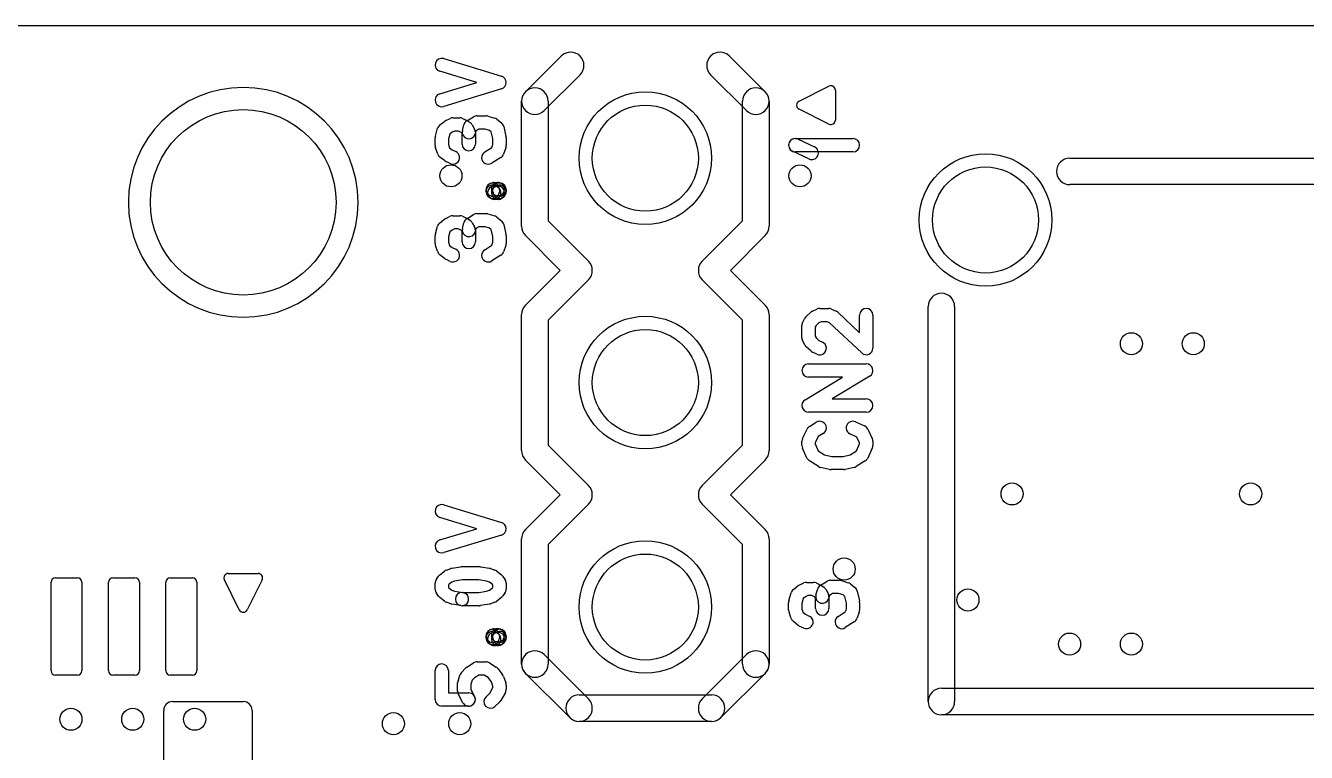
# Model space of a CAD drawing. Extents: x 0 to 45, y 0 to 50.
# Drawn here: x 22.64 to 37.13, y 41.78 to 50 of the extents above; entities that cross this region are included whole.
import ezdxf

# ---------------------------------------------------------------- set-up
doc = ezdxf.new("R2010")
doc.units = 0
for name, color, linetype in [('HOLE_1-6', 7, 'CONTINUOUS'), ('OUTLINE', 7, 'CONTINUOUS'), ('Resist-A', 7, 'CONTINUOUS'), ('Symbol-A', 7, 'CONTINUOUS')]:
    doc.layers.add(name, color=color, linetype=linetype)

msp = doc.modelspace()

# ---------------------------------------------------------------- linework, layer by layer
at = {"layer": 'HOLE_1-6'}
for centre, radius in [((25.1, 48), 1.05), ((29.65, 48.5), 0.6), ((27.45, 48.3), 0.125), ((31.4, 48.3), 0.125), ((33.5, 47.8), 0.6), ((29.65, 45.96), 0.6), ((35.15, 46.4), 0.125), ((35.85, 46.4), 0.125), ((33.8, 44.7), 0.125), ((36.5, 44.7), 0.125), ((29.65, 43.42), 0.6), ((31.9, 43.85), 0.125), ((33.3, 43.5), 0.125), ((34.45, 43), 0.125), ((35.15, 43), 0.125), ((23.15, 42.15), 0.125), ((23.85, 42.15), 0.125), ((24.55, 42.15), 0.125), ((26.8, 42.1), 0.125), ((27.55, 42.1), 0.125)]:
    msp.add_circle(centre, radius, dxfattribs=at)
at = {"layer": 'OUTLINE'}
msp.add_line((1, 50), (44, 50), dxfattribs=at)
at = {"layer": 'Resist-A'}
for p, q in [((22.925, 42.7), (22.925, 43.7)), ((22.975, 43.75), (23.225, 43.75)), ((23.275, 43.7), (23.275, 42.7)), ((23.575, 42.7), (23.575, 43.7)), ((23.625, 43.75), (23.875, 43.75)), ((23.925, 43.7), (23.925, 42.7)), ((24.225, 42.7), (24.225, 43.7)), ((24.275, 43.75), (24.525, 43.75)), ((24.575, 43.7), (24.575, 42.7)), ((23.225, 42.65), (22.975, 42.65)), ((23.875, 42.65), (23.625, 42.65)), ((24.525, 42.65), (24.275, 42.65))]:
    msp.add_line(p, q, dxfattribs=at)
for centre in [(29.65, 48.5), (33.5, 47.8), (29.65, 45.96), (29.65, 43.42)]:
    msp.add_circle(centre, 0.75, dxfattribs=at)
for centre, radius, start, end in [((25.1, 48), 1.3, 90, -90), ((25.1, 48), 1.3, -90, 90), ((22.975, 43.7), 0.05, 90, 180), ((23.225, 43.7), 0.05, 0, 90), ((23.625, 43.7), 0.05, 90, 180), ((23.875, 43.7), 0.05, 0, 90), ((24.275, 43.7), 0.05, 90, 180), ((24.525, 43.7), 0.05, 0, 90), ((22.975, 42.7), 0.05, 180, -90), ((23.225, 42.7), 0.05, -90, 0), ((23.625, 42.7), 0.05, 180, -90), ((23.875, 42.7), 0.05, -90, 0), ((24.275, 42.7), 0.05, 180, -90), ((24.525, 42.7), 0.05, -90, 0)]:
    msp.add_arc(centre, radius, start, end, dxfattribs=at)
at = {"layer": 'Symbol-A'}
for p, q in [((27.36804, 49.62631), (28.02181, 49.4276)), ((28.29393, 49.25107), (28.69893, 49.65607)), ((30.60107, 49.65607), (31.00607, 49.25107)), ((27.74209, 49.35584), (27.32442, 49.48279)), ((28.91107, 49.44393), (28.50607, 49.03893)), ((30.79393, 49.03893), (30.38893, 49.44393)), ((27.32442, 49.2289), (27.74209, 49.35584)), ((28.02181, 49.28408), (27.36804, 49.08538)), ((31.38944, 49.14472), (31.72764, 49.31382)), ((28.25, 47.73), (28.25, 49.145)), ((28.55, 49.145), (28.55, 47.79213)), ((30.75, 47.79213), (30.75, 49.145)), ((31.05, 49.145), (31.05, 47.73)), ((31.8, 49.2691), (31.8, 48.9309)), ((31.72764, 48.88618), (31.38944, 49.05528)), ((27.32474, 48.87536), (27.37568, 48.91627)), ((27.39135, 48.92595), (27.44229, 48.94933)), ((27.47358, 48.95617), (27.55, 48.95617)), ((27.57938, 48.81266), (27.59636, 48.87694)), ((27.58129, 48.94933), (27.63223, 48.92595)), ((27.62972, 48.92176), (27.70613, 48.96852)), ((27.64345, 48.91958), (27.66893, 48.90205)), ((27.69228, 48.87614), (27.71775, 48.82939)), ((27.74528, 48.97955), (27.84717, 48.97955)), ((27.86911, 48.97627), (27.94552, 48.95289)), ((27.97054, 48.93965), (28.02149, 48.89874)), ((28.04763, 48.85703), (28.0731, 48.74599)), ((27.27123, 48.64156), (27.27123, 48.72922)), ((27.27421, 48.75015), (27.29968, 48.83781)), ((27.43712, 48.77322), (27.42123, 48.71854)), ((27.42123, 48.71854), (27.42123, 48.65476)), ((27.46236, 48.7935), (27.43712, 48.77322)), ((27.48997, 48.80617), (27.46236, 48.7935)), ((27.53361, 48.80617), (27.48997, 48.80617)), ((27.56377, 48.79233), (27.53361, 48.80617)), ((27.56914, 48.78863), (27.56377, 48.79233)), ((27.57689, 48.77441), (27.56914, 48.78863)), ((27.57689, 48.65909), (27.57689, 48.77441)), ((27.73369, 48.80953), (27.7244, 48.77436)), ((27.72689, 48.79351), (27.72689, 48.65909)), ((27.76641, 48.82955), (27.73369, 48.80953)), ((27.83595, 48.82955), (27.76641, 48.82955)), ((27.88786, 48.81367), (27.83595, 48.82955)), ((27.90725, 48.79809), (27.88786, 48.81367)), ((27.925, 48.72073), (27.90725, 48.79809)), ((27.925, 48.65476), (27.925, 48.72073)), ((28.075, 48.72922), (28.075, 48.64156)), ((31.34623, 48.7211), (32, 48.7211)), ((31.37809, 48.714), (31.56488, 48.62634)), ((27.30121, 48.54583), (27.27574, 48.61596)), ((27.42123, 48.65476), (27.43503, 48.61676)), ((27.43503, 48.61676), (27.46236, 48.59481)), ((27.46236, 48.59481), (27.50487, 48.5753)), ((27.83262, 48.57057), (27.9128, 48.62116)), ((27.9128, 48.62116), (27.925, 48.65476)), ((28.07049, 48.61596), (28.04502, 48.54583)), ((31.50116, 48.49054), (31.31437, 48.5782)), ((32, 48.5711), (31.34623, 48.5711)), ((27.37568, 48.47204), (27.32474, 48.51295)), ((27.44229, 48.43898), (27.39135, 48.46236)), ((28.01455, 48.508), (27.91266, 48.44371)), ((34.45263, 48.5), (42.1202, 48.5)), ((27.84858, 48.12013), (27.84858, 48.14351)), ((27.8992, 48.21444), (27.91619, 48.22028)), ((27.925, 48.12013), (27.925, 48.14351)), ((27.94049, 48.17022), (27.95747, 48.18191)), ((27.94057, 48.22435), (27.98302, 48.22435)), ((27.94057, 48.18344), (27.98302, 48.18344)), ((27.96609, 48.18192), (27.98308, 48.17023)), ((27.99858, 48.14351), (27.99858, 48.12013)), ((28.00741, 48.22027), (28.02439, 48.21443)), ((28.075, 48.14351), (28.075, 48.12013)), ((42.1202, 48.2), (34.45263, 48.2)), ((27.89806, 48.04665), (27.88107, 48.05834)), ((27.98302, 48.03344), (27.94057, 48.03344)), ((27.9531, 48.07435), (27.94796, 48.07258)), ((27.98302, 48.07435), (27.9531, 48.07435)), ((27.97561, 48.07259), (27.95863, 48.07843)), ((28.04253, 48.05835), (28.02555, 48.04666)), ((27.39135, 47.81881), (27.44229, 47.84219)), ((27.47358, 47.84903), (27.55, 47.84903)), ((27.58129, 47.84219), (27.63223, 47.81881)), ((27.62973, 47.81463), (27.70614, 47.86138)), ((27.74528, 47.8724), (27.84717, 47.8724)), ((27.86911, 47.86912), (27.94552, 47.84575)), ((27.97054, 47.83251), (28.02149, 47.7916)), ((27.27421, 47.64301), (27.29968, 47.73067)), ((27.32474, 47.76822), (27.37568, 47.80913)), ((27.46236, 47.68636), (27.43712, 47.66608)), ((27.48997, 47.69903), (27.46236, 47.68636)), ((27.53361, 47.69903), (27.48997, 47.69903)), ((27.56377, 47.68519), (27.53361, 47.69903)), ((27.56914, 47.6815), (27.56377, 47.68519)), ((27.57689, 47.66726), (27.56914, 47.6815)), ((27.57938, 47.70551), (27.59636, 47.7698)), ((27.64345, 47.81244), (27.66893, 47.79491)), ((27.69228, 47.769), (27.71775, 47.72224)), ((27.7337, 47.70239), (27.7244, 47.66721)), ((27.72689, 47.68636), (27.72689, 47.55195)), ((27.7664, 47.7224), (27.7337, 47.70239)), ((27.83596, 47.7224), (27.7664, 47.7224)), ((27.88786, 47.70653), (27.83596, 47.7224)), ((27.90725, 47.69095), (27.88786, 47.70653)), ((27.925, 47.61359), (27.90725, 47.69095)), ((28.04763, 47.74989), (28.0731, 47.63885)), ((28.55, 47.79213), (29.00607, 47.33607)), ((30.29393, 47.33607), (30.75, 47.79213)), ((27.27123, 47.53442), (27.27123, 47.62208)), ((27.43712, 47.66608), (27.42123, 47.6114)), ((27.42123, 47.6114), (27.42123, 47.54762)), ((27.42123, 47.54762), (27.43503, 47.50962)), ((27.57689, 47.55195), (27.57689, 47.66726)), ((27.9128, 47.51402), (27.925, 47.54762)), ((27.925, 47.54762), (27.925, 47.61359)), ((28.075, 47.62208), (28.075, 47.53442)), ((28.68787, 47.23), (28.29393, 47.62393)), ((31.00607, 47.62393), (30.61213, 47.23)), ((27.30121, 47.43869), (27.27574, 47.50882)), ((27.37568, 47.3649), (27.32474, 47.40581)), ((27.43503, 47.50962), (27.46236, 47.48767)), ((27.46236, 47.48767), (27.50487, 47.46816)), ((27.83262, 47.46343), (27.9128, 47.51402)), ((28.01455, 47.40086), (27.91266, 47.33657)), ((28.07049, 47.50882), (28.04502, 47.43869)), ((27.44229, 47.33184), (27.39135, 47.35522)), ((28.29393, 46.83607), (28.68787, 47.23)), ((29.00607, 47.12393), (28.55, 46.66787)), ((30.75, 46.66787), (30.29393, 47.12393)), ((30.61213, 47.23), (31.00607, 46.83607)), ((32.85, 42.35), (32.85, 46.8202)), ((33.15, 46.8202), (33.15, 42.35)), ((28.25, 45.19), (28.25, 46.73)), ((28.55, 46.66787), (28.55, 45.25213)), ((30.75, 45.25213), (30.75, 46.66787)), ((31.05, 46.73), (31.05, 45.19)), ((31.43037, 46.64302), (31.45584, 46.68978)), ((31.47099, 46.70916), (31.52193, 46.75591)), ((31.54135, 46.76881), (31.59229, 46.79219)), ((31.62358, 46.79903), (31.72547, 46.79903)), ((31.75675, 46.7922), (31.8077, 46.76882)), ((31.82775, 46.75533), (32.075, 46.52326)), ((32.075, 46.52326), (32.075, 46.72403)), ((32.225, 46.72403), (32.225, 46.35)), ((31.42123, 46.46688), (31.42123, 46.60714)), ((31.5816, 46.60707), (31.57123, 46.58804)), ((31.57123, 46.58804), (31.57123, 46.48598)), ((31.61465, 46.63741), (31.5816, 46.60707)), ((31.63997, 46.64903), (31.61465, 46.63741)), ((31.70908, 46.64903), (31.63997, 46.64903)), ((31.73402, 46.63759), (31.70908, 46.64903)), ((32.09867, 46.29532), (31.73402, 46.63759)), ((31.45584, 46.38425), (31.43037, 46.431)), ((31.57123, 46.48598), (31.5816, 46.46696)), ((31.5816, 46.46696), (31.61465, 46.43662)), ((31.61465, 46.43662), (31.65487, 46.41816)), ((31.52193, 46.31812), (31.47099, 46.36487)), ((31.59229, 46.28184), (31.54135, 46.30522)), ((31.49623, 46.1724), (32.15, 46.1724)), ((31.45727, 45.76409), (31.88223, 46.0224)), ((31.88223, 46.0224), (31.49623, 46.0224)), ((32.18896, 46.03331), (31.764, 45.775)), ((31.764, 45.775), (32.15, 45.775)), ((32.15, 45.625), (31.49623, 45.625)), ((31.50803, 45.46463), (31.58444, 45.51138)), ((32.02845, 45.51557), (32.13034, 45.46882)), ((31.42873, 45.32814), (31.47967, 45.43334)), ((31.66272, 45.38342), (31.60508, 45.34816)), ((32.0433, 45.34372), (31.96589, 45.37923)), ((32.16656, 45.43334), (32.2175, 45.32814)), ((28.55, 45.25213), (29.00607, 44.79607)), ((30.29393, 44.79607), (30.75, 45.25213)), ((31.42123, 45.2487), (31.42123, 45.29545)), ((31.479, 45.10639), (31.42806, 45.21743)), ((31.60508, 45.34816), (31.57123, 45.27825)), ((31.57123, 45.27825), (31.57123, 45.26508)), ((31.57123, 45.26508), (31.60604, 45.1892)), ((32.04019, 45.1892), (32.075, 45.26508)), ((32.075, 45.27825), (32.0433, 45.34372)), ((32.075, 45.26508), (32.075, 45.27825)), ((32.21817, 45.21743), (32.16723, 45.10639)), ((32.225, 45.29545), (32.225, 45.2487)), ((28.68787, 44.69), (28.29393, 45.08393)), ((31.00607, 45.08393), (30.61213, 44.69)), ((31.60904, 45.00995), (31.50715, 45.07423)), ((31.60604, 45.1892), (31.67828, 45.14362)), ((31.67828, 45.14362), (31.75944, 45.125)), ((31.75944, 45.125), (31.88679, 45.125)), ((31.88679, 45.125), (31.96795, 45.14362)), ((31.96795, 45.14362), (32.04019, 45.1892)), ((32.13908, 45.07423), (32.03719, 45.00995)), ((31.73416, 44.9769), (31.63228, 45.00028)), ((31.89528, 44.975), (31.75094, 44.975)), ((32.01394, 45.00028), (31.91205, 44.9769)), ((28.29393, 44.29607), (28.68787, 44.69)), ((30.61213, 44.69), (31.00607, 44.29607)), ((27.36804, 44.57631), (28.02181, 44.3776)), ((29.00607, 44.58393), (28.55, 44.12787)), ((30.75, 44.12787), (30.29393, 44.58393)), ((27.74209, 44.30584), (27.32442, 44.43279)), ((27.32442, 44.1789), (27.74209, 44.30584)), ((28.02181, 44.23408), (27.36804, 44.03538)), ((28.25, 42.775), (28.25, 44.19)), ((28.55, 44.12787), (28.55, 42.775)), ((30.75, 42.775), (30.75, 44.12787)), ((31.05, 44.19), (31.05, 42.775)), ((24.9309, 43.8), (25.2691, 43.8)), ((27.28555, 43.73499), (27.31102, 43.77005)), ((27.32474, 43.78445), (27.37568, 43.82536)), ((27.39822, 43.83779), (27.44916, 43.85533)), ((27.46086, 43.85833), (27.56275, 43.87586)), ((27.57547, 43.87695), (27.77075, 43.87695)), ((27.78347, 43.87586), (27.88536, 43.85833)), ((27.89706, 43.85533), (27.948, 43.83779)), ((27.97054, 43.82536), (28.02149, 43.78445)), ((28.03521, 43.77005), (28.06068, 43.73499)), ((25.05528, 43.38944), (24.88618, 43.72764)), ((25.31382, 43.72764), (25.14472, 43.38944)), ((27.27123, 43.62078), (27.27123, 43.69091)), ((27.42648, 43.67377), (27.42123, 43.66654)), ((27.42123, 43.66654), (27.42123, 43.64514)), ((27.42123, 43.64514), (27.42648, 43.63791)), ((27.45941, 43.70022), (27.42648, 43.67377)), ((27.42648, 43.63791), (27.45941, 43.61147)), ((27.49227, 43.71153), (27.45941, 43.70022)), ((27.58187, 43.72695), (27.49227, 43.71153)), ((27.76435, 43.72695), (27.58187, 43.72695)), ((27.85395, 43.71153), (27.76435, 43.72695)), ((27.88681, 43.70022), (27.85395, 43.71153)), ((27.91975, 43.67377), (27.88681, 43.70022)), ((27.88681, 43.61147), (27.91975, 43.63791)), ((27.925, 43.66654), (27.91975, 43.67377)), ((27.91975, 43.63791), (27.925, 43.64514)), ((27.925, 43.64514), (27.925, 43.66654)), ((28.075, 43.69091), (28.075, 43.62078)), ((31.32474, 43.61822), (31.37568, 43.65913)), ((31.39135, 43.66881), (31.44229, 43.69219)), ((31.47358, 43.69903), (31.55, 43.69903)), ((31.58129, 43.69219), (31.63223, 43.66881)), ((31.62973, 43.66463), (31.70614, 43.71138)), ((31.64345, 43.66244), (31.66893, 43.64491)), ((31.74528, 43.7224), (31.84717, 43.7224)), ((31.86911, 43.71912), (31.94552, 43.69575)), ((31.97054, 43.68251), (32.02149, 43.6416)), ((27.31102, 43.54164), (27.28555, 43.57671)), ((27.37568, 43.48633), (27.32474, 43.52723)), ((27.45941, 43.61147), (27.49227, 43.60016)), ((27.49227, 43.60016), (27.58819, 43.58365)), ((27.57547, 43.58474), (27.76435, 43.58474)), ((27.76435, 43.58474), (27.85395, 43.60016)), ((27.85395, 43.60016), (27.88681, 43.61147)), ((28.02148, 43.52722), (27.97053, 43.48632)), ((28.06068, 43.57671), (28.03521, 43.54164)), ((31.27421, 43.49301), (31.29968, 43.58067)), ((31.43712, 43.51608), (31.42123, 43.4614)), ((31.46236, 43.53636), (31.43712, 43.51608)), ((31.48997, 43.54903), (31.46236, 43.53636)), ((31.53361, 43.54903), (31.48997, 43.54903)), ((31.56377, 43.53519), (31.53361, 43.54903)), ((31.56914, 43.5315), (31.56377, 43.53519)), ((31.57689, 43.51726), (31.56914, 43.5315)), ((31.57689, 43.40195), (31.57689, 43.51726)), ((31.57938, 43.55551), (31.59636, 43.6198)), ((31.69228, 43.619), (31.71775, 43.57224)), ((31.7337, 43.55239), (31.7244, 43.51721)), ((31.72689, 43.53636), (31.72689, 43.40195)), ((31.7664, 43.5724), (31.7337, 43.55239)), ((31.83596, 43.5724), (31.7664, 43.5724)), ((31.88786, 43.55653), (31.83596, 43.5724)), ((31.90725, 43.54095), (31.88786, 43.55653)), ((31.925, 43.46359), (31.90725, 43.54095)), ((32.04763, 43.59989), (32.0731, 43.48885)), ((27.44916, 43.45636), (27.39822, 43.4739)), ((27.56275, 43.43583), (27.46086, 43.45336)), ((27.77075, 43.43474), (27.57547, 43.43474)), ((27.88536, 43.45336), (27.78347, 43.43583)), ((27.948, 43.4739), (27.89706, 43.45636)), ((31.27123, 43.38442), (31.27123, 43.47208)), ((31.30121, 43.28869), (31.27574, 43.35882)), ((31.42123, 43.4614), (31.42123, 43.39762)), ((31.42123, 43.39762), (31.43503, 43.35962)), ((31.43503, 43.35962), (31.46236, 43.33767)), ((31.46236, 43.33767), (31.50487, 43.31816)), ((31.83262, 43.31343), (31.9128, 43.36402)), ((31.9128, 43.36402), (31.925, 43.39762)), ((31.925, 43.39762), (31.925, 43.46359)), ((32.07049, 43.35882), (32.04502, 43.28869)), ((32.075, 43.47208), (32.075, 43.38442)), ((31.37568, 43.2149), (31.32474, 43.25581)), ((31.44229, 43.18184), (31.39135, 43.20522)), ((32.01455, 43.25086), (31.91266, 43.18657)), ((27.84858, 43.07013), (27.84858, 43.09351)), ((27.8992, 43.16444), (27.91619, 43.17028)), ((27.925, 43.07013), (27.925, 43.09351)), ((27.94049, 43.12022), (27.95747, 43.13191)), ((27.94057, 43.17435), (27.98302, 43.17435)), ((27.94057, 43.13344), (27.98302, 43.13344)), ((27.96609, 43.13192), (27.98308, 43.12023)), ((27.99858, 43.09351), (27.99858, 43.07013)), ((28.00741, 43.17027), (28.02439, 43.16443)), ((28.075, 43.09351), (28.075, 43.07013)), ((27.89806, 42.99665), (27.88107, 43.00834)), ((27.98302, 42.98344), (27.94057, 42.98344)), ((27.9531, 43.02435), (27.94796, 43.02258)), ((27.98302, 43.02435), (27.9531, 43.02435)), ((27.97561, 43.02259), (27.95863, 43.02843)), ((28.04253, 43.00835), (28.02555, 42.99666)), ((27.62972, 42.74124), (27.70613, 42.788)), ((27.74528, 42.79903), (27.84717, 42.79903)), ((27.88632, 42.788), (27.96273, 42.74124)), ((28.50607, 42.88107), (29.00607, 42.38107)), ((30.29393, 42.38107), (30.79393, 42.88107)), ((27.27123, 42.37338), (27.27123, 42.70065)), ((27.42123, 42.70065), (27.42123, 42.44838)), ((27.53045, 42.586), (27.55593, 42.65613)), ((27.57089, 42.68094), (27.61334, 42.72769)), ((27.71718, 42.6189), (27.69187, 42.59103)), ((27.76641, 42.64903), (27.71718, 42.6189)), ((27.82604, 42.64903), (27.76641, 42.64903)), ((27.87169, 42.6211), (27.82604, 42.64903)), ((27.90764, 42.57161), (27.87169, 42.6211)), ((27.98426, 42.72135), (28.03521, 42.65122)), ((28.04502, 42.63274), (28.07049, 42.56261)), ((28.79393, 42.16893), (28.29393, 42.66893)), ((31.00607, 42.66893), (30.50607, 42.16893)), ((27.52594, 42.46688), (27.52594, 42.56039)), ((27.69187, 42.59103), (27.67594, 42.54719)), ((27.67594, 42.54719), (27.67594, 42.48599)), ((27.67594, 42.48599), (27.71775, 42.40927)), ((27.88916, 42.44358), (27.925, 42.50936)), ((27.925, 42.52381), (27.90764, 42.57161)), ((27.925, 42.50936), (27.925, 42.52381)), ((28.075, 42.53701), (28.075, 42.49026)), ((33, 42.5), (38.87805, 42.5)), ((24.3, 42.35), (25.1, 42.35)), ((27.42123, 42.44838), (27.65189, 42.44838)), ((27.58603, 42.33749), (27.53508, 42.43099)), ((27.8474, 42.40526), (27.88916, 42.44358)), ((27.99977, 42.34149), (27.94882, 42.29474)), ((28.06586, 42.45438), (28.01492, 42.36087)), ((28.9, 42.425), (30.4, 42.425)), ((24.2, 41.45), (24.2, 42.25)), ((25.2, 42.25), (25.2, 41.45)), ((27.65189, 42.29838), (27.34623, 42.29838)), ((38.87805, 42.2), (33, 42.2)), ((30.4, 42.125), (28.9, 42.125))]:
    msp.add_line(p, q, dxfattribs=at)
for centre, radius, start, end in [((27.34623, 49.55455), 0.075, 73.094412, -106.906377), ((28.805, 49.55), 0.15, -45, 135), ((30.495, 49.55), 0.15, 45, -135), ((28, 49.35584), 0.075, -73.094412, 73.094412), ((28.4, 49.145), 0.15, 0, 180), ((30.9, 49.145), 0.15, 0, 180), ((31.75, 49.2691), 0.05, 0, 116.565051), ((27.34623, 49.15714), 0.075, 106.905588, -73.094425), ((28.4, 49.145), 0.15, 135, -45), ((30.9, 49.145), 0.15, -135, 45), ((31.4118, 49.1), 0.05, 116.565051, -116.565051), ((27.3717, 48.81688), 0.075, 128.764798, 163.798544), ((27.42264, 48.85779), 0.075, 114.658289, 128.768006), ((27.47358, 48.88117), 0.075, 90, 114.653767), ((27.55, 48.88117), 0.075, 65.341711, 90), ((27.66887, 48.85779), 0.075, 121.466867, 165.202923), ((27.60094, 48.85779), 0.075, 55.472985, 65.346233), ((27.62642, 48.84026), 0.075, 28.581194, 55.472395), ((27.74528, 48.90455), 0.075, 90, 121.465039), ((27.84717, 48.90455), 0.075, 72.990506, 90), ((27.92358, 48.88117), 0.075, 51.235202, 72.98689), ((27.97453, 48.84026), 0.075, 12.92075, 51.237484), ((31.75, 48.9309), 0.05, -116.565051, 0), ((27.34623, 48.72922), 0.075, 163.795411, 180), ((27.65189, 48.79351), 0.075, 165.205886, -14.797077), ((27.65189, 48.79351), 0.075, 0, 28.582115), ((28, 48.72922), 0.075, 0, 12.918847), ((31.34623, 48.6461), 0.075, 64.863117, -115.140528), ((31.34623, 48.6461), 0.075, 90, -90), ((32, 48.6461), 0.075, -90, 90), ((27.34623, 48.64156), 0.075, 180, -160.039856), ((27.47358, 48.50714), 0.075, -114.658289, 65.346233), ((27.65189, 48.65909), 0.075, 180, 0), ((27.87264, 48.50714), 0.075, 122.249128, -57.749116), ((28, 48.64156), 0.075, -19.959608, 0), ((31.53302, 48.55844), 0.075, -115.136883, 64.859472), ((27.3717, 48.57143), 0.075, -160.040392, -128.768006), ((27.42264, 48.53052), 0.075, -128.764798, -114.653767), ((27.97453, 48.57143), 0.075, -57.750872, -19.960144), ((34.45263, 48.35), 0.15, 90, -90), ((27.92358, 48.14351), 0.075, 0, 180), ((27.92358, 48.14351), 0.075, 108.968828, -71.030535), ((27.92358, 48.12013), 0.075, 55.472985, -124.529986), ((27.92358, 48.12013), 0.075, 180, 0), ((27.94057, 48.10844), 0.075, 90, -90), ((27.94057, 48.10844), 0.075, -124.527015, 55.470014), ((27.98302, 48.14935), 0.075, 71.021464, -108.979838), ((27.98302, 48.10844), 0.075, 124.543932, -55.45426), ((27.94057, 48.14935), 0.075, 90, 108.969465), ((28, 48.14351), 0.075, 0, 180), ((28, 48.12013), 0.075, 180, 0), ((28, 48.12013), 0.075, -55.456068, 124.54574), ((28, 48.14351), 0.075, -108.978536, 71.020162), ((27.98302, 48.14935), 0.075, -90, 90), ((27.98302, 48.10844), 0.075, -90, 90), ((27.47358, 47.77403), 0.075, 90, 114.653767), ((27.55, 47.77403), 0.075, 65.341711, 90), ((27.74528, 47.7974), 0.075, 90, 121.459584), ((27.84717, 47.7974), 0.075, 72.990506, 90), ((27.92358, 47.77403), 0.075, 51.235202, 72.993747), ((27.3717, 47.70974), 0.075, 128.764798, 163.798544), ((27.42264, 47.75065), 0.075, 114.658289, 128.768006), ((27.65189, 47.68636), 0.075, 165.205886, -14.794876), ((27.66887, 47.75065), 0.075, 121.456363, 165.205124), ((27.60094, 47.75065), 0.075, 55.472985, 65.346233), ((27.62642, 47.73312), 0.075, 28.581194, 55.472395), ((27.65189, 47.68636), 0.075, 0, 28.576967), ((27.97453, 47.73312), 0.075, 12.92075, 51.237484), ((28.4, 47.73), 0.15, 180, -135), ((30.9, 47.73), 0.15, -45, 0), ((27.34623, 47.62208), 0.075, 163.795411, 180), ((27.65189, 47.55195), 0.075, 180, 0), ((28, 47.62208), 0.075, 0, 12.918847), ((27.34623, 47.53442), 0.075, 180, -160.039856), ((27.3717, 47.46429), 0.075, -160.040392, -128.768006), ((27.47358, 47.4), 0.075, -114.658289, 65.346233), ((27.87264, 47.4), 0.075, 122.249128, -57.749116), ((27.97453, 47.46429), 0.075, -57.750872, -19.960144), ((28, 47.53442), 0.075, -19.959608, 0), ((27.42264, 47.42338), 0.075, -128.764798, -114.653767), ((28.9, 47.23), 0.15, -45, 45), ((30.4, 47.23), 0.15, 135, -135), ((33, 46.8202), 0.15, 0, 180), ((28.4, 46.73), 0.15, 135, 180), ((30.9, 46.73), 0.15, 0, 45), ((31.5217, 46.6539), 0.075, 132.54142, 151.423033), ((31.57264, 46.70065), 0.075, 114.658289, 132.544045), ((31.62358, 46.72403), 0.075, 90, 114.653767), ((31.72547, 46.72403), 0.075, 65.351841, 90), ((31.77642, 46.70065), 0.075, 46.80999, 65.350497), ((32.15, 46.72403), 0.075, 0, 180), ((31.49623, 46.60714), 0.075, 151.418806, 180), ((31.49623, 46.46688), 0.075, 180, -151.417885), ((31.5217, 46.42013), 0.075, -151.418806, -132.544045), ((31.62358, 46.35), 0.075, -114.658289, 65.346233), ((31.57264, 46.37338), 0.075, -132.54142, -114.653767), ((32.15, 46.35), 0.075, -133.19001, 0), ((31.49623, 46.0974), 0.075, 90, -90), ((32.15, 46.0974), 0.075, -58.704785, 90), ((31.49623, 45.7), 0.075, 121.295215, -90), ((32.15, 45.7), 0.075, -90, 90), ((31.62358, 45.4474), 0.075, -58.543637, 121.459584), ((31.99717, 45.4474), 0.075, 65.351841, -114.646989), ((31.54717, 45.40065), 0.075, 121.456363, 154.159265), ((32.09906, 45.40065), 0.075, 25.840735, 65.351841), ((31.49623, 45.29545), 0.075, 154.159265, 180), ((31.49623, 45.2487), 0.075, 180, -155.358784), ((32.15, 45.29545), 0.075, 0, 25.840735), ((32.15, 45.2487), 0.075, -24.641216, 0), ((28.4, 45.19), 0.15, 180, -135), ((30.9, 45.19), 0.15, -45, 0), ((31.54717, 45.13766), 0.075, -155.358784, -122.249128), ((32.09906, 45.13766), 0.075, -57.750872, -24.641216), ((31.64906, 45.07338), 0.075, -122.249128, -102.928196), ((31.75094, 45.05), 0.075, -102.928196, -90), ((31.89528, 45.05), 0.075, -90, -77.07925), ((31.99717, 45.07338), 0.075, -77.07925, -57.750872), ((28.9, 44.69), 0.15, -45, 45), ((30.4, 44.69), 0.15, 135, -135), ((27.34623, 44.50455), 0.075, 73.094412, -106.906377), ((28, 44.30584), 0.075, -73.094412, 73.094412), ((28.4, 44.19), 0.15, 135, 180), ((30.9, 44.19), 0.15, 0, 45), ((27.34623, 44.10714), 0.075, 106.905588, -73.094425), ((24.9309, 43.75), 0.05, 90, -153.434949), ((25.2691, 43.75), 0.05, -26.565051, 90), ((27.3717, 43.72597), 0.075, 128.764798, 144.004079), ((27.42264, 43.76688), 0.075, 109.002694, 128.764798), ((27.47358, 43.78442), 0.075, 99.765013, 109.002694), ((27.57547, 43.80195), 0.075, 90, 99.765013), ((27.77075, 43.80195), 0.075, 80.234987, 90), ((27.87264, 43.78442), 0.075, 70.997306, 80.234987), ((27.92358, 43.76688), 0.075, 51.235202, 70.997306), ((27.97453, 43.72597), 0.075, 35.995921, 51.235202), ((27.34623, 43.69091), 0.075, 144.004079, 180), ((28, 43.69091), 0.075, 0, 35.995921), ((31.42264, 43.60065), 0.075, 114.658289, 128.768006), ((31.47358, 43.62403), 0.075, 90, 114.653767), ((31.55, 43.62403), 0.075, 65.341711, 90), ((31.66887, 43.60065), 0.075, 121.456363, 165.205124), ((31.60094, 43.60065), 0.075, 55.472985, 65.346233), ((31.62642, 43.58312), 0.075, 28.581194, 55.472395), ((31.74528, 43.6474), 0.075, 90, 121.459584), ((31.84717, 43.6474), 0.075, 72.990506, 90), ((31.92358, 43.62403), 0.075, 51.235202, 72.993747), ((31.97453, 43.58312), 0.075, 12.92075, 51.237484), ((27.34623, 43.62078), 0.075, 180, -144.010261), ((27.3717, 43.58571), 0.075, -144.010261, -128.764798), ((27.42264, 43.54481), 0.075, -128.764798, -109.002694), ((27.57547, 43.50974), 0.075, 90, -90), ((27.57547, 43.50974), 0.075, -99.765013, 80.237932), ((27.92358, 43.54481), 0.075, -70.997306, -51.245942), ((27.97453, 43.58571), 0.075, -51.245942, -35.989739), ((28, 43.62078), 0.075, -35.989739, 0), ((31.34623, 43.47208), 0.075, 163.795411, 180), ((31.3717, 43.55974), 0.075, 128.764798, 163.798544), ((31.65189, 43.53636), 0.075, 165.205886, -14.794876), ((31.65189, 43.53636), 0.075, 0, 28.576967), ((32, 43.47208), 0.075, 0, 12.918847), ((25.1, 43.4118), 0.05, -153.434949, -26.565051), ((27.47358, 43.52727), 0.075, -109.002694, -99.765013), ((27.77075, 43.50974), 0.075, -90, -80.234987), ((27.87264, 43.52727), 0.075, -80.234987, -70.997306), ((31.34623, 43.38442), 0.075, 180, -160.039856), ((31.65189, 43.40195), 0.075, 180, 0), ((32, 43.38442), 0.075, -19.959608, 0), ((31.3717, 43.31429), 0.075, -160.040392, -128.768006), ((31.42264, 43.27338), 0.075, -128.764798, -114.653767), ((31.47358, 43.25), 0.075, -114.658289, 65.346233), ((31.87264, 43.25), 0.075, 122.249128, -57.749116), ((31.97453, 43.31429), 0.075, -57.750872, -19.960144), ((27.92358, 43.09351), 0.075, 0, 180), ((27.92358, 43.09351), 0.075, 108.968828, -71.030535), ((27.92358, 43.07013), 0.075, 55.472985, -124.529986), ((27.92358, 43.07013), 0.075, 180, 0), ((27.94057, 43.05844), 0.075, 90, -90), ((27.94057, 43.05844), 0.075, -124.527015, 55.470014), ((27.98302, 43.09935), 0.075, 71.021464, -108.979838), ((27.98302, 43.05844), 0.075, 124.543932, -55.45426), ((27.94057, 43.09935), 0.075, 90, 108.969465), ((28, 43.09351), 0.075, 0, 180), ((28, 43.07013), 0.075, 180, 0), ((28, 43.07013), 0.075, -55.456068, 124.54574), ((28, 43.09351), 0.075, -108.978536, 71.020162), ((27.98302, 43.09935), 0.075, -90, 90), ((27.98302, 43.05844), 0.075, -90, 90), ((28.4, 42.775), 0.15, 45, -135), ((30.9, 42.775), 0.15, -45, 135), ((27.34623, 42.70065), 0.075, 0, 180), ((27.74528, 42.72403), 0.075, 90, 121.465039), ((27.84717, 42.72403), 0.075, 58.533133, 90), ((28.4, 42.775), 0.15, 180, 0), ((30.9, 42.775), 0.15, 180, 0), ((27.62642, 42.63052), 0.075, 137.761253, 160.032639), ((27.66887, 42.67727), 0.075, 121.466867, 137.75988), ((27.92358, 42.67727), 0.075, 35.995921, 58.534961), ((27.97453, 42.60714), 0.075, 19.959608, 35.998702), ((27.60094, 42.56039), 0.075, 160.033211, 180), ((27.60094, 42.46688), 0.075, 180, -151.413159), ((28, 42.49026), 0.075, -28.581194, 0), ((28, 42.53701), 0.075, 0, 19.960144), ((33, 42.35), 0.15, 90, -90), ((24.3, 42.25), 0.1, 90, 180), ((25.1, 42.25), 0.1, 0, 90), ((27.34623, 42.37338), 0.075, 180, -90), ((27.65189, 42.37338), 0.075, -151.412098, 28.586841), ((27.65189, 42.37338), 0.075, -90, 90), ((27.89811, 42.35), 0.075, 132.54142, -47.461558), ((27.94906, 42.39675), 0.075, -47.45858, -28.579541), ((28.9, 42.275), 0.15, 90, -90), ((28.9, 42.275), 0.15, -135, 45), ((30.4, 42.275), 0.15, 135, -45), ((30.4, 42.275), 0.15, -90, 90), ((33, 42.35), 0.15, 180, 0)]:
    msp.add_arc(centre, radius, start, end, dxfattribs=at)

doc.saveas('drawing.dxf')
